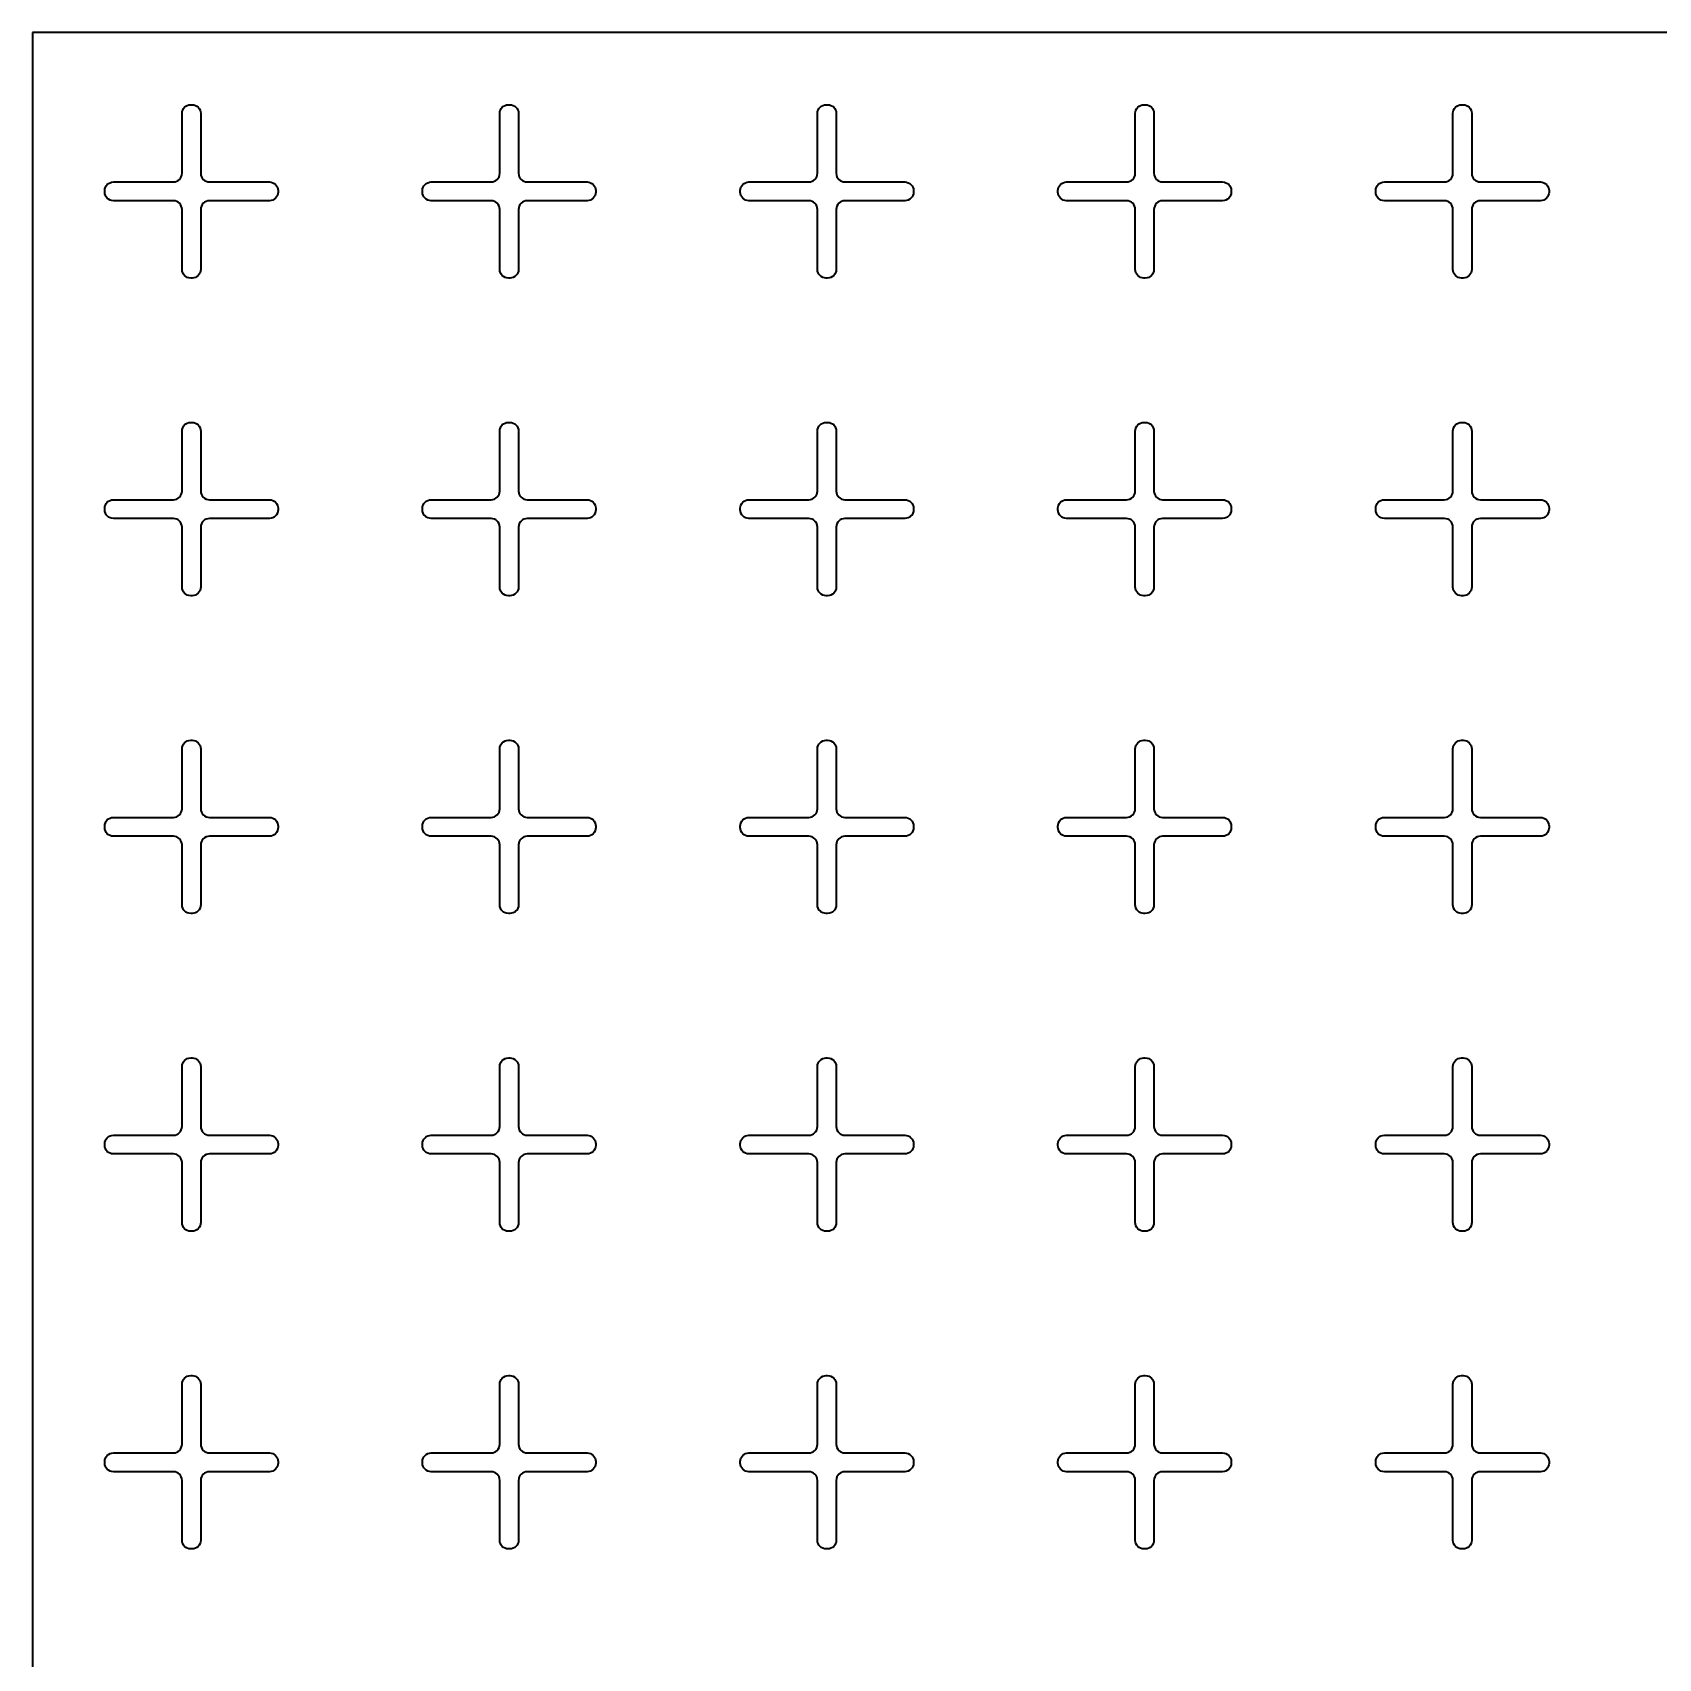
# Model space of a CAD drawing. Header units: millimetres. Extents: x 20 to 1230, y 108 to 2418.
# Drawn here: x 20 to 582, y 1855 to 2418 of the extents above; entities that cross this region are included whole.
import ezdxf

# ---------------------------------------------------------------- set-up
doc = ezdxf.new("R2010")
doc.units = ezdxf.units.MM
doc.header["$LTSCALE"] = 0.75
doc.layers.add('Visible', color=7, linetype='Continuous', lineweight=35)

msp = doc.modelspace()

# ---------------------------------------------------------------- linework, layer by layer
at = {"layer": 'Visible'}
for p, q in [((1229.518911, 2417.895709), (19.518911, 2417.895709)), ((19.518911, 2417.895709), (19.518911, 107.895709)), ((74.268911, 2392.895709), (74.768911, 2392.895709)), ((184.268911, 2392.895709), (184.768911, 2392.895709)), ((294.268911, 2392.895709), (294.768911, 2392.895709)), ((404.268911, 2392.895709), (404.768911, 2392.895709)), ((514.268911, 2392.895709), (514.768911, 2392.895709)), ((71.268911, 2369.145709), (71.268911, 2389.895709)), ((77.768911, 2389.895709), (77.768911, 2369.145709)), ((181.268911, 2369.145709), (181.268911, 2389.895709)), ((187.768911, 2389.895709), (187.768911, 2369.145709)), ((291.268911, 2369.145709), (291.268911, 2389.895709)), ((297.768911, 2389.895709), (297.768911, 2369.145709)), ((401.268911, 2369.145709), (401.268911, 2389.895709)), ((407.768911, 2389.895709), (407.768911, 2369.145709)), ((511.268911, 2369.145709), (511.268911, 2389.895709)), ((517.768911, 2389.895709), (517.768911, 2369.145709)), ((47.518911, 2366.145709), (68.268911, 2366.145709)), ((80.768911, 2366.145709), (101.518911, 2366.145709)), ((157.518911, 2366.145709), (178.268911, 2366.145709)), ((190.768911, 2366.145709), (211.518911, 2366.145709)), ((267.518911, 2366.145709), (288.268911, 2366.145709)), ((300.768911, 2366.145709), (321.518911, 2366.145709)), ((377.518911, 2366.145709), (398.268911, 2366.145709)), ((410.768911, 2366.145709), (431.518911, 2366.145709)), ((487.518911, 2366.145709), (508.268911, 2366.145709)), ((520.768911, 2366.145709), (541.518911, 2366.145709)), ((44.518911, 2362.645709), (44.518911, 2363.145709)), ((68.268911, 2359.645709), (47.518911, 2359.645709)), ((101.518911, 2359.645709), (80.768911, 2359.645709)), ((104.518911, 2363.145709), (104.518911, 2362.645709)), ((154.518911, 2362.645709), (154.518911, 2363.145709)), ((178.268911, 2359.645709), (157.518911, 2359.645709)), ((211.518911, 2359.645709), (190.768911, 2359.645709)), ((214.518911, 2363.145709), (214.518911, 2362.645709)), ((264.518911, 2362.645709), (264.518911, 2363.145709)), ((288.268911, 2359.645709), (267.518911, 2359.645709)), ((321.518911, 2359.645709), (300.768911, 2359.645709)), ((324.518911, 2363.145709), (324.518911, 2362.645709)), ((374.518911, 2362.645709), (374.518911, 2363.145709)), ((398.268911, 2359.645709), (377.518911, 2359.645709)), ((431.518911, 2359.645709), (410.768911, 2359.645709)), ((434.518911, 2363.145709), (434.518911, 2362.645709)), ((484.518911, 2362.645709), (484.518911, 2363.145709)), ((508.268911, 2359.645709), (487.518911, 2359.645709)), ((541.518911, 2359.645709), (520.768911, 2359.645709)), ((544.518911, 2363.145709), (544.518911, 2362.645709)), ((71.268911, 2335.895709), (71.268911, 2356.645709)), ((77.768911, 2356.645709), (77.768911, 2335.895709)), ((181.268911, 2335.895709), (181.268911, 2356.645709)), ((187.768911, 2356.645709), (187.768911, 2335.895709)), ((291.268911, 2335.895709), (291.268911, 2356.645709)), ((297.768911, 2356.645709), (297.768911, 2335.895709)), ((401.268911, 2335.895709), (401.268911, 2356.645709)), ((407.768911, 2356.645709), (407.768911, 2335.895709)), ((511.268911, 2335.895709), (511.268911, 2356.645709)), ((517.768911, 2356.645709), (517.768911, 2335.895709)), ((74.768911, 2332.895709), (74.268911, 2332.895709)), ((184.768911, 2332.895709), (184.268911, 2332.895709)), ((294.768911, 2332.895709), (294.268911, 2332.895709)), ((404.768911, 2332.895709), (404.268911, 2332.895709)), ((514.768911, 2332.895709), (514.268911, 2332.895709)), ((71.268911, 2259.145709), (71.268911, 2279.895709)), ((74.268911, 2282.895709), (74.768911, 2282.895709)), ((77.768911, 2279.895709), (77.768911, 2259.145709)), ((181.268911, 2259.145709), (181.268911, 2279.895709)), ((184.268911, 2282.895709), (184.768911, 2282.895709)), ((187.768911, 2279.895709), (187.768911, 2259.145709)), ((291.268911, 2259.145709), (291.268911, 2279.895709)), ((294.268911, 2282.895709), (294.768911, 2282.895709)), ((297.768911, 2279.895709), (297.768911, 2259.145709)), ((401.268911, 2259.145709), (401.268911, 2279.895709)), ((404.268911, 2282.895709), (404.768911, 2282.895709)), ((407.768911, 2279.895709), (407.768911, 2259.145709)), ((511.268911, 2259.145709), (511.268911, 2279.895709)), ((514.268911, 2282.895709), (514.768911, 2282.895709)), ((517.768911, 2279.895709), (517.768911, 2259.145709)), ((44.518911, 2252.645709), (44.518911, 2253.145709)), ((47.518911, 2256.145709), (68.268911, 2256.145709)), ((80.768911, 2256.145709), (101.518911, 2256.145709)), ((104.518911, 2253.145709), (104.518911, 2252.645709)), ((154.518911, 2252.645709), (154.518911, 2253.145709)), ((157.518911, 2256.145709), (178.268911, 2256.145709)), ((190.768911, 2256.145709), (211.518911, 2256.145709)), ((214.518911, 2253.145709), (214.518911, 2252.645709)), ((264.518911, 2252.645709), (264.518911, 2253.145709)), ((267.518911, 2256.145709), (288.268911, 2256.145709)), ((300.768911, 2256.145709), (321.518911, 2256.145709)), ((324.518911, 2253.145709), (324.518911, 2252.645709)), ((374.518911, 2252.645709), (374.518911, 2253.145709)), ((377.518911, 2256.145709), (398.268911, 2256.145709)), ((410.768911, 2256.145709), (431.518911, 2256.145709)), ((434.518911, 2253.145709), (434.518911, 2252.645709)), ((484.518911, 2252.645709), (484.518911, 2253.145709)), ((487.518911, 2256.145709), (508.268911, 2256.145709)), ((520.768911, 2256.145709), (541.518911, 2256.145709)), ((544.518911, 2253.145709), (544.518911, 2252.645709)), ((68.268911, 2249.645709), (47.518911, 2249.645709)), ((71.268911, 2225.895709), (71.268911, 2246.645709)), ((77.768911, 2246.645709), (77.768911, 2225.895709)), ((101.518911, 2249.645709), (80.768911, 2249.645709)), ((178.268911, 2249.645709), (157.518911, 2249.645709)), ((181.268911, 2225.895709), (181.268911, 2246.645709)), ((187.768911, 2246.645709), (187.768911, 2225.895709)), ((211.518911, 2249.645709), (190.768911, 2249.645709)), ((288.268911, 2249.645709), (267.518911, 2249.645709)), ((291.268911, 2225.895709), (291.268911, 2246.645709)), ((297.768911, 2246.645709), (297.768911, 2225.895709)), ((321.518911, 2249.645709), (300.768911, 2249.645709)), ((398.268911, 2249.645709), (377.518911, 2249.645709)), ((401.268911, 2225.895709), (401.268911, 2246.645709)), ((407.768911, 2246.645709), (407.768911, 2225.895709)), ((431.518911, 2249.645709), (410.768911, 2249.645709)), ((508.268911, 2249.645709), (487.518911, 2249.645709)), ((511.268911, 2225.895709), (511.268911, 2246.645709)), ((517.768911, 2246.645709), (517.768911, 2225.895709)), ((541.518911, 2249.645709), (520.768911, 2249.645709)), ((74.768911, 2222.895709), (74.268911, 2222.895709)), ((184.768911, 2222.895709), (184.268911, 2222.895709)), ((294.768911, 2222.895709), (294.268911, 2222.895709)), ((404.768911, 2222.895709), (404.268911, 2222.895709)), ((514.768911, 2222.895709), (514.268911, 2222.895709)), ((74.268911, 2172.895709), (74.768911, 2172.895709)), ((184.268911, 2172.895709), (184.768911, 2172.895709)), ((294.268911, 2172.895709), (294.768911, 2172.895709)), ((404.268911, 2172.895709), (404.768911, 2172.895709)), ((514.268911, 2172.895709), (514.768911, 2172.895709)), ((71.268911, 2149.145709), (71.268911, 2169.895709)), ((77.768911, 2169.895709), (77.768911, 2149.145709)), ((181.268911, 2149.145709), (181.268911, 2169.895709)), ((187.768911, 2169.895709), (187.768911, 2149.145709)), ((291.268911, 2149.145709), (291.268911, 2169.895709)), ((297.768911, 2169.895709), (297.768911, 2149.145709)), ((401.268911, 2149.145709), (401.268911, 2169.895709)), ((407.768911, 2169.895709), (407.768911, 2149.145709)), ((511.268911, 2149.145709), (511.268911, 2169.895709)), ((517.768911, 2169.895709), (517.768911, 2149.145709)), ((47.518911, 2146.145709), (68.268911, 2146.145709)), ((80.768911, 2146.145709), (101.518911, 2146.145709)), ((157.518911, 2146.145709), (178.268911, 2146.145709)), ((190.768911, 2146.145709), (211.518911, 2146.145709)), ((267.518911, 2146.145709), (288.268911, 2146.145709)), ((300.768911, 2146.145709), (321.518911, 2146.145709)), ((377.518911, 2146.145709), (398.268911, 2146.145709)), ((410.768911, 2146.145709), (431.518911, 2146.145709)), ((487.518911, 2146.145709), (508.268911, 2146.145709)), ((520.768911, 2146.145709), (541.518911, 2146.145709)), ((44.518911, 2142.645709), (44.518911, 2143.145709)), ((68.268911, 2139.645709), (47.518911, 2139.645709)), ((101.518911, 2139.645709), (80.768911, 2139.645709)), ((104.518911, 2143.145709), (104.518911, 2142.645709)), ((154.518911, 2142.645709), (154.518911, 2143.145709)), ((178.268911, 2139.645709), (157.518911, 2139.645709)), ((211.518911, 2139.645709), (190.768911, 2139.645709)), ((214.518911, 2143.145709), (214.518911, 2142.645709)), ((264.518911, 2142.645709), (264.518911, 2143.145709)), ((288.268911, 2139.645709), (267.518911, 2139.645709)), ((321.518911, 2139.645709), (300.768911, 2139.645709)), ((324.518911, 2143.145709), (324.518911, 2142.645709)), ((374.518911, 2142.645709), (374.518911, 2143.145709)), ((398.268911, 2139.645709), (377.518911, 2139.645709)), ((431.518911, 2139.645709), (410.768911, 2139.645709)), ((434.518911, 2143.145709), (434.518911, 2142.645709)), ((484.518911, 2142.645709), (484.518911, 2143.145709)), ((508.268911, 2139.645709), (487.518911, 2139.645709)), ((541.518911, 2139.645709), (520.768911, 2139.645709)), ((544.518911, 2143.145709), (544.518911, 2142.645709)), ((71.268911, 2115.895709), (71.268911, 2136.645709)), ((77.768911, 2136.645709), (77.768911, 2115.895709)), ((181.268911, 2115.895709), (181.268911, 2136.645709)), ((187.768911, 2136.645709), (187.768911, 2115.895709)), ((291.268911, 2115.895709), (291.268911, 2136.645709)), ((297.768911, 2136.645709), (297.768911, 2115.895709)), ((401.268911, 2115.895709), (401.268911, 2136.645709)), ((407.768911, 2136.645709), (407.768911, 2115.895709)), ((511.268911, 2115.895709), (511.268911, 2136.645709)), ((517.768911, 2136.645709), (517.768911, 2115.895709)), ((74.768911, 2112.895709), (74.268911, 2112.895709)), ((184.768911, 2112.895709), (184.268911, 2112.895709)), ((294.768911, 2112.895709), (294.268911, 2112.895709)), ((404.768911, 2112.895709), (404.268911, 2112.895709)), ((514.768911, 2112.895709), (514.268911, 2112.895709)), ((74.268911, 2062.895709), (74.768911, 2062.895709)), ((184.268911, 2062.895709), (184.768911, 2062.895709)), ((294.268911, 2062.895709), (294.768911, 2062.895709)), ((404.268911, 2062.895709), (404.768911, 2062.895709)), ((514.268911, 2062.895709), (514.768911, 2062.895709)), ((71.268911, 2039.145709), (71.268911, 2059.895709)), ((77.768911, 2059.895709), (77.768911, 2039.145709)), ((181.268911, 2039.145709), (181.268911, 2059.895709)), ((187.768911, 2059.895709), (187.768911, 2039.145709)), ((291.268911, 2039.145709), (291.268911, 2059.895709)), ((297.768911, 2059.895709), (297.768911, 2039.145709)), ((401.268911, 2039.145709), (401.268911, 2059.895709)), ((407.768911, 2059.895709), (407.768911, 2039.145709)), ((511.268911, 2039.145709), (511.268911, 2059.895709)), ((517.768911, 2059.895709), (517.768911, 2039.145709)), ((44.518911, 2032.645709), (44.518911, 2033.145709)), ((47.518911, 2036.145709), (68.268911, 2036.145709)), ((80.768911, 2036.145709), (101.518911, 2036.145709)), ((104.518911, 2033.145709), (104.518911, 2032.645709)), ((154.518911, 2032.645709), (154.518911, 2033.145709)), ((157.518911, 2036.145709), (178.268911, 2036.145709)), ((190.768911, 2036.145709), (211.518911, 2036.145709)), ((214.518911, 2033.145709), (214.518911, 2032.645709)), ((264.518911, 2032.645709), (264.518911, 2033.145709)), ((267.518911, 2036.145709), (288.268911, 2036.145709)), ((300.768911, 2036.145709), (321.518911, 2036.145709)), ((324.518911, 2033.145709), (324.518911, 2032.645709)), ((374.518911, 2032.645709), (374.518911, 2033.145709)), ((377.518911, 2036.145709), (398.268911, 2036.145709)), ((410.768911, 2036.145709), (431.518911, 2036.145709)), ((434.518911, 2033.145709), (434.518911, 2032.645709)), ((484.518911, 2032.645709), (484.518911, 2033.145709)), ((487.518911, 2036.145709), (508.268911, 2036.145709)), ((520.768911, 2036.145709), (541.518911, 2036.145709)), ((544.518911, 2033.145709), (544.518911, 2032.645709)), ((68.268911, 2029.645709), (47.518911, 2029.645709)), ((71.268911, 2005.895709), (71.268911, 2026.645709)), ((77.768911, 2026.645709), (77.768911, 2005.895709)), ((101.518911, 2029.645709), (80.768911, 2029.645709)), ((178.268911, 2029.645709), (157.518911, 2029.645709)), ((181.268911, 2005.895709), (181.268911, 2026.645709)), ((187.768911, 2026.645709), (187.768911, 2005.895709)), ((211.518911, 2029.645709), (190.768911, 2029.645709)), ((288.268911, 2029.645709), (267.518911, 2029.645709)), ((291.268911, 2005.895709), (291.268911, 2026.645709)), ((297.768911, 2026.645709), (297.768911, 2005.895709)), ((321.518911, 2029.645709), (300.768911, 2029.645709)), ((398.268911, 2029.645709), (377.518911, 2029.645709)), ((401.268911, 2005.895709), (401.268911, 2026.645709)), ((407.768911, 2026.645709), (407.768911, 2005.895709)), ((431.518911, 2029.645709), (410.768911, 2029.645709)), ((508.268911, 2029.645709), (487.518911, 2029.645709)), ((511.268911, 2005.895709), (511.268911, 2026.645709)), ((517.768911, 2026.645709), (517.768911, 2005.895709)), ((541.518911, 2029.645709), (520.768911, 2029.645709)), ((74.768911, 2002.895709), (74.268911, 2002.895709)), ((184.768911, 2002.895709), (184.268911, 2002.895709)), ((294.768911, 2002.895709), (294.268911, 2002.895709)), ((404.768911, 2002.895709), (404.268911, 2002.895709)), ((514.768911, 2002.895709), (514.268911, 2002.895709)), ((71.268911, 1929.145709), (71.268911, 1949.895709)), ((74.268911, 1952.895709), (74.768911, 1952.895709)), ((77.768911, 1949.895709), (77.768911, 1929.145709)), ((181.268911, 1929.145709), (181.268911, 1949.895709)), ((184.268911, 1952.895709), (184.768911, 1952.895709)), ((187.768911, 1949.895709), (187.768911, 1929.145709)), ((291.268911, 1929.145709), (291.268911, 1949.895709)), ((294.268911, 1952.895709), (294.768911, 1952.895709)), ((297.768911, 1949.895709), (297.768911, 1929.145709)), ((401.268911, 1929.145709), (401.268911, 1949.895709)), ((404.268911, 1952.895709), (404.768911, 1952.895709)), ((407.768911, 1949.895709), (407.768911, 1929.145709)), ((511.268911, 1929.145709), (511.268911, 1949.895709)), ((514.268911, 1952.895709), (514.768911, 1952.895709)), ((517.768911, 1949.895709), (517.768911, 1929.145709)), ((47.518911, 1926.145709), (68.268911, 1926.145709)), ((80.768911, 1926.145709), (101.518911, 1926.145709)), ((157.518911, 1926.145709), (178.268911, 1926.145709)), ((190.768911, 1926.145709), (211.518911, 1926.145709)), ((267.518911, 1926.145709), (288.268911, 1926.145709)), ((300.768911, 1926.145709), (321.518911, 1926.145709)), ((377.518911, 1926.145709), (398.268911, 1926.145709)), ((410.768911, 1926.145709), (431.518911, 1926.145709)), ((487.518911, 1926.145709), (508.268911, 1926.145709)), ((520.768911, 1926.145709), (541.518911, 1926.145709)), ((44.518911, 1922.645709), (44.518911, 1923.145709)), ((68.268911, 1919.645709), (47.518911, 1919.645709)), ((101.518911, 1919.645709), (80.768911, 1919.645709)), ((104.518911, 1923.145709), (104.518911, 1922.645709)), ((154.518911, 1922.645709), (154.518911, 1923.145709)), ((178.268911, 1919.645709), (157.518911, 1919.645709)), ((211.518911, 1919.645709), (190.768911, 1919.645709)), ((214.518911, 1923.145709), (214.518911, 1922.645709)), ((264.518911, 1922.645709), (264.518911, 1923.145709)), ((288.268911, 1919.645709), (267.518911, 1919.645709)), ((321.518911, 1919.645709), (300.768911, 1919.645709)), ((324.518911, 1923.145709), (324.518911, 1922.645709)), ((374.518911, 1922.645709), (374.518911, 1923.145709)), ((398.268911, 1919.645709), (377.518911, 1919.645709)), ((431.518911, 1919.645709), (410.768911, 1919.645709)), ((434.518911, 1923.145709), (434.518911, 1922.645709)), ((484.518911, 1922.645709), (484.518911, 1923.145709)), ((508.268911, 1919.645709), (487.518911, 1919.645709)), ((541.518911, 1919.645709), (520.768911, 1919.645709)), ((544.518911, 1923.145709), (544.518911, 1922.645709)), ((71.268911, 1895.895709), (71.268911, 1916.645709)), ((77.768911, 1916.645709), (77.768911, 1895.895709)), ((181.268911, 1895.895709), (181.268911, 1916.645709)), ((187.768911, 1916.645709), (187.768911, 1895.895709)), ((291.268911, 1895.895709), (291.268911, 1916.645709)), ((297.768911, 1916.645709), (297.768911, 1895.895709)), ((401.268911, 1895.895709), (401.268911, 1916.645709)), ((407.768911, 1916.645709), (407.768911, 1895.895709)), ((511.268911, 1895.895709), (511.268911, 1916.645709)), ((517.768911, 1916.645709), (517.768911, 1895.895709)), ((74.768911, 1892.895709), (74.268911, 1892.895709)), ((184.768911, 1892.895709), (184.268911, 1892.895709)), ((294.768911, 1892.895709), (294.268911, 1892.895709)), ((404.768911, 1892.895709), (404.268911, 1892.895709)), ((514.768911, 1892.895709), (514.268911, 1892.895709))]:
    msp.add_line(p, q, dxfattribs=at)
at = {"layer": 'Visible', "extrusion": (0, 0, -1)}
for centre, start, end in [((-74.268911, 2389.895709), 0, 90), ((-74.768911, 2389.895709), 90, 180), ((-184.268911, 2389.895709), 0, 90), ((-184.768911, 2389.895709), 90, 180), ((-294.268911, 2389.895709), 0, 90), ((-294.768911, 2389.895709), 90, 180), ((-404.268911, 2389.895709), 0, 90), ((-404.768911, 2389.895709), 90, 180), ((-514.268911, 2389.895709), 0, 90), ((-514.768911, 2389.895709), 90, 180), ((-47.518911, 2363.145709), 0, 90), ((-101.518911, 2363.145709), 90, 180), ((-157.518911, 2363.145709), 0, 90), ((-211.518911, 2363.145709), 90, 180), ((-267.518911, 2363.145709), 0, 90), ((-321.518911, 2363.145709), 90, 180), ((-377.518911, 2363.145709), 0, 90), ((-431.518911, 2363.145709), 90, 180), ((-487.518911, 2363.145709), 0, 90), ((-541.518911, 2363.145709), 90, 180), ((-47.518911, 2362.645709), 270, 0), ((-101.518911, 2362.645709), 180, 270), ((-157.518911, 2362.645709), 270, 0), ((-211.518911, 2362.645709), 180, 270), ((-267.518911, 2362.645709), 270, 0), ((-321.518911, 2362.645709), 180, 270), ((-377.518911, 2362.645709), 270, 0), ((-431.518911, 2362.645709), 180, 270), ((-487.518911, 2362.645709), 270, 0), ((-541.518911, 2362.645709), 180, 270), ((-74.268911, 2335.895709), 270, 0), ((-74.768911, 2335.895709), 180, 270), ((-184.268911, 2335.895709), 270, 0), ((-184.768911, 2335.895709), 180, 270), ((-294.268911, 2335.895709), 270, 0), ((-294.768911, 2335.895709), 180, 270), ((-404.268911, 2335.895709), 270, 0), ((-404.768911, 2335.895709), 180, 270), ((-514.268911, 2335.895709), 270, 0), ((-514.768911, 2335.895709), 180, 270), ((-74.268911, 2279.895709), 0, 90), ((-74.768911, 2279.895709), 90, 180), ((-184.268911, 2279.895709), 0, 90), ((-184.768911, 2279.895709), 90, 180), ((-294.268911, 2279.895709), 0, 90), ((-294.768911, 2279.895709), 90, 180), ((-404.268911, 2279.895709), 0, 90), ((-404.768911, 2279.895709), 90, 180), ((-514.268911, 2279.895709), 0, 90), ((-514.768911, 2279.895709), 90, 180), ((-47.518911, 2253.145709), 0, 90), ((-47.518911, 2252.645709), 270, 0), ((-101.518911, 2253.145709), 90, 180), ((-101.518911, 2252.645709), 180, 270), ((-157.518911, 2253.145709), 0, 90), ((-157.518911, 2252.645709), 270, 0), ((-211.518911, 2253.145709), 90, 180), ((-211.518911, 2252.645709), 180, 270), ((-267.518911, 2253.145709), 0, 90), ((-267.518911, 2252.645709), 270, 0), ((-321.518911, 2253.145709), 90, 180), ((-321.518911, 2252.645709), 180, 270), ((-377.518911, 2253.145709), 0, 90), ((-377.518911, 2252.645709), 270, 0), ((-431.518911, 2253.145709), 90, 180), ((-431.518911, 2252.645709), 180, 270), ((-487.518911, 2253.145709), 0, 90), ((-487.518911, 2252.645709), 270, 0), ((-541.518911, 2253.145709), 90, 180), ((-541.518911, 2252.645709), 180, 270), ((-74.268911, 2225.895709), 270, 0), ((-74.768911, 2225.895709), 180, 270), ((-184.268911, 2225.895709), 270, 0), ((-184.768911, 2225.895709), 180, 270), ((-294.268911, 2225.895709), 270, 0), ((-294.768911, 2225.895709), 180, 270), ((-404.268911, 2225.895709), 270, 0), ((-404.768911, 2225.895709), 180, 270), ((-514.268911, 2225.895709), 270, 0), ((-514.768911, 2225.895709), 180, 270), ((-74.268911, 2169.895709), 0, 90), ((-74.768911, 2169.895709), 90, 180), ((-184.268911, 2169.895709), 0, 90), ((-184.768911, 2169.895709), 90, 180), ((-294.268911, 2169.895709), 0, 90), ((-294.768911, 2169.895709), 90, 180), ((-404.268911, 2169.895709), 0, 90), ((-404.768911, 2169.895709), 90, 180), ((-514.268911, 2169.895709), 0, 90), ((-514.768911, 2169.895709), 90, 180), ((-47.518911, 2143.145709), 0, 90), ((-101.518911, 2143.145709), 90, 180), ((-157.518911, 2143.145709), 0, 90), ((-211.518911, 2143.145709), 90, 180), ((-267.518911, 2143.145709), 0, 90), ((-321.518911, 2143.145709), 90, 180), ((-377.518911, 2143.145709), 0, 90), ((-431.518911, 2143.145709), 90, 180), ((-487.518911, 2143.145709), 0, 90), ((-541.518911, 2143.145709), 90, 180), ((-47.518911, 2142.645709), 270, 0), ((-101.518911, 2142.645709), 180, 270), ((-157.518911, 2142.645709), 270, 0), ((-211.518911, 2142.645709), 180, 270), ((-267.518911, 2142.645709), 270, 0), ((-321.518911, 2142.645709), 180, 270), ((-377.518911, 2142.645709), 270, 0), ((-431.518911, 2142.645709), 180, 270), ((-487.518911, 2142.645709), 270, 0), ((-541.518911, 2142.645709), 180, 270), ((-74.268911, 2115.895709), 270, 0), ((-74.768911, 2115.895709), 180, 270), ((-184.268911, 2115.895709), 270, 0), ((-184.768911, 2115.895709), 180, 270), ((-294.268911, 2115.895709), 270, 0), ((-294.768911, 2115.895709), 180, 270), ((-404.268911, 2115.895709), 270, 0), ((-404.768911, 2115.895709), 180, 270), ((-514.268911, 2115.895709), 270, 0), ((-514.768911, 2115.895709), 180, 270), ((-74.268911, 2059.895709), 0, 90), ((-74.768911, 2059.895709), 90, 180), ((-184.268911, 2059.895709), 0, 90), ((-184.768911, 2059.895709), 90, 180), ((-294.268911, 2059.895709), 0, 90), ((-294.768911, 2059.895709), 90, 180), ((-404.268911, 2059.895709), 0, 90), ((-404.768911, 2059.895709), 90, 180), ((-514.268911, 2059.895709), 0, 90), ((-514.768911, 2059.895709), 90, 180), ((-47.518911, 2033.145709), 0, 90), ((-47.518911, 2032.645709), 270, 0), ((-101.518911, 2033.145709), 90, 180), ((-101.518911, 2032.645709), 180, 270), ((-157.518911, 2033.145709), 0, 90), ((-157.518911, 2032.645709), 270, 0), ((-211.518911, 2033.145709), 90, 180), ((-211.518911, 2032.645709), 180, 270), ((-267.518911, 2033.145709), 0, 90), ((-267.518911, 2032.645709), 270, 0), ((-321.518911, 2033.145709), 90, 180), ((-321.518911, 2032.645709), 180, 270), ((-377.518911, 2033.145709), 0, 90), ((-377.518911, 2032.645709), 270, 0), ((-431.518911, 2033.145709), 90, 180), ((-431.518911, 2032.645709), 180, 270), ((-487.518911, 2033.145709), 0, 90), ((-487.518911, 2032.645709), 270, 0), ((-541.518911, 2033.145709), 90, 180), ((-541.518911, 2032.645709), 180, 270), ((-74.268911, 2005.895709), 270, 0), ((-74.768911, 2005.895709), 180, 270), ((-184.268911, 2005.895709), 270, 0), ((-184.768911, 2005.895709), 180, 270), ((-294.268911, 2005.895709), 270, 0), ((-294.768911, 2005.895709), 180, 270), ((-404.268911, 2005.895709), 270, 0), ((-404.768911, 2005.895709), 180, 270), ((-514.268911, 2005.895709), 270, 0), ((-514.768911, 2005.895709), 180, 270), ((-74.268911, 1949.895709), 0, 90), ((-74.768911, 1949.895709), 90, 180), ((-184.268911, 1949.895709), 0, 90), ((-184.768911, 1949.895709), 90, 180), ((-294.268911, 1949.895709), 0, 90), ((-294.768911, 1949.895709), 90, 180), ((-404.268911, 1949.895709), 0, 90), ((-404.768911, 1949.895709), 90, 180), ((-514.268911, 1949.895709), 0, 90), ((-514.768911, 1949.895709), 90, 180), ((-47.518911, 1923.145709), 0, 90), ((-101.518911, 1923.145709), 90, 180), ((-157.518911, 1923.145709), 0, 90), ((-211.518911, 1923.145709), 90, 180), ((-267.518911, 1923.145709), 0, 90), ((-321.518911, 1923.145709), 90, 180), ((-377.518911, 1923.145709), 0, 90), ((-431.518911, 1923.145709), 90, 180), ((-487.518911, 1923.145709), 0, 90), ((-541.518911, 1923.145709), 90, 180), ((-47.518911, 1922.645709), 270, 0), ((-101.518911, 1922.645709), 180, 270), ((-157.518911, 1922.645709), 270, 0), ((-211.518911, 1922.645709), 180, 270), ((-267.518911, 1922.645709), 270, 0), ((-321.518911, 1922.645709), 180, 270), ((-377.518911, 1922.645709), 270, 0), ((-431.518911, 1922.645709), 180, 270), ((-487.518911, 1922.645709), 270, 0), ((-541.518911, 1922.645709), 180, 270), ((-74.268911, 1895.895709), 270, 0), ((-74.768911, 1895.895709), 180, 270), ((-184.268911, 1895.895709), 270, 0), ((-184.768911, 1895.895709), 180, 270), ((-294.268911, 1895.895709), 270, 0), ((-294.768911, 1895.895709), 180, 270), ((-404.268911, 1895.895709), 270, 0), ((-404.768911, 1895.895709), 180, 270), ((-514.268911, 1895.895709), 270, 0), ((-514.768911, 1895.895709), 180, 270)]:
    msp.add_arc(centre, 3, start, end, dxfattribs=at)
at = {"layer": 'Visible'}
for centre, start, end in [((68.268911, 2369.145709), 270, 0), ((80.768911, 2369.145709), 180, 270), ((178.268911, 2369.145709), 270, 0), ((190.768911, 2369.145709), 180, 270), ((288.268911, 2369.145709), 270, 0), ((300.768911, 2369.145709), 180, 270), ((398.268911, 2369.145709), 270, 0), ((410.768911, 2369.145709), 180, 270), ((508.268911, 2369.145709), 270, 0), ((520.768911, 2369.145709), 180, 270), ((68.268911, 2356.645709), 360, 90), ((80.768911, 2356.645709), 90, 180), ((178.268911, 2356.645709), 360, 90), ((190.768911, 2356.645709), 90, 180), ((288.268911, 2356.645709), 360, 90), ((300.768911, 2356.645709), 90, 180), ((398.268911, 2356.645709), 360, 90), ((410.768911, 2356.645709), 90, 180), ((508.268911, 2356.645709), 360, 90), ((520.768911, 2356.645709), 90, 180), ((68.268911, 2259.145709), 270, 0), ((80.768911, 2259.145709), 180, 270), ((178.268911, 2259.145709), 270, 0), ((190.768911, 2259.145709), 180, 270), ((288.268911, 2259.145709), 270, 0), ((300.768911, 2259.145709), 180, 270), ((398.268911, 2259.145709), 270, 0), ((410.768911, 2259.145709), 180, 270), ((508.268911, 2259.145709), 270, 0), ((520.768911, 2259.145709), 180, 270), ((68.268911, 2246.645709), 360, 90), ((80.768911, 2246.645709), 90, 180), ((178.268911, 2246.645709), 360, 90), ((190.768911, 2246.645709), 90, 180), ((288.268911, 2246.645709), 360, 90), ((300.768911, 2246.645709), 90, 180), ((398.268911, 2246.645709), 360, 90), ((410.768911, 2246.645709), 90, 180), ((508.268911, 2246.645709), 360, 90), ((520.768911, 2246.645709), 90, 180), ((68.268911, 2149.145709), 270, 0), ((80.768911, 2149.145709), 180, 270), ((178.268911, 2149.145709), 270, 0), ((190.768911, 2149.145709), 180, 270), ((288.268911, 2149.145709), 270, 0), ((300.768911, 2149.145709), 180, 270), ((398.268911, 2149.145709), 270, 0), ((410.768911, 2149.145709), 180, 270), ((508.268911, 2149.145709), 270, 0), ((520.768911, 2149.145709), 180, 270), ((68.268911, 2136.645709), 360, 90), ((80.768911, 2136.645709), 90, 180), ((178.268911, 2136.645709), 360, 90), ((190.768911, 2136.645709), 90, 180), ((288.268911, 2136.645709), 360, 90), ((300.768911, 2136.645709), 90, 180), ((398.268911, 2136.645709), 360, 90), ((410.768911, 2136.645709), 90, 180), ((508.268911, 2136.645709), 360, 90), ((520.768911, 2136.645709), 90, 180), ((68.268911, 2039.145709), 270, 0), ((80.768911, 2039.145709), 180, 270), ((178.268911, 2039.145709), 270, 0), ((190.768911, 2039.145709), 180, 270), ((288.268911, 2039.145709), 270, 0), ((300.768911, 2039.145709), 180, 270), ((398.268911, 2039.145709), 270, 0), ((410.768911, 2039.145709), 180, 270), ((508.268911, 2039.145709), 270, 0), ((520.768911, 2039.145709), 180, 270), ((68.268911, 2026.645709), 360, 90), ((80.768911, 2026.645709), 90, 180), ((178.268911, 2026.645709), 360, 90), ((190.768911, 2026.645709), 90, 180), ((288.268911, 2026.645709), 360, 90), ((300.768911, 2026.645709), 90, 180), ((398.268911, 2026.645709), 360, 90), ((410.768911, 2026.645709), 90, 180), ((508.268911, 2026.645709), 360, 90), ((520.768911, 2026.645709), 90, 180), ((68.268911, 1929.145709), 270, 0), ((80.768911, 1929.145709), 180, 270), ((178.268911, 1929.145709), 270, 0), ((190.768911, 1929.145709), 180, 270), ((288.268911, 1929.145709), 270, 0), ((300.768911, 1929.145709), 180, 270), ((398.268911, 1929.145709), 270, 0), ((410.768911, 1929.145709), 180, 270), ((508.268911, 1929.145709), 270, 0), ((520.768911, 1929.145709), 180, 270), ((68.268911, 1916.645709), 360, 90), ((80.768911, 1916.645709), 90, 180), ((178.268911, 1916.645709), 360, 90), ((190.768911, 1916.645709), 90, 180), ((288.268911, 1916.645709), 360, 90), ((300.768911, 1916.645709), 90, 180), ((398.268911, 1916.645709), 360, 90), ((410.768911, 1916.645709), 90, 180), ((508.268911, 1916.645709), 360, 90), ((520.768911, 1916.645709), 90, 180)]:
    msp.add_arc(centre, 3, start, end, dxfattribs=at)

doc.saveas('drawing.dxf')
